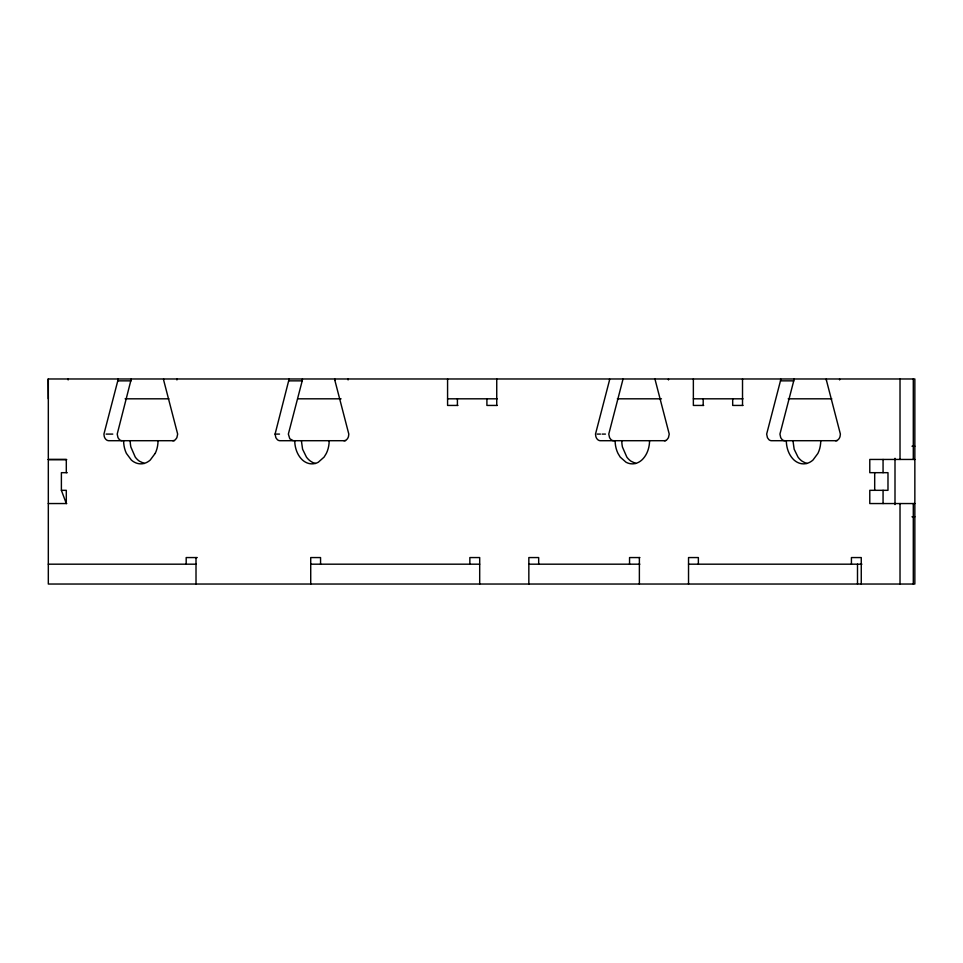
<?xml version="1.0" encoding="UTF-8"?>
<svg xmlns="http://www.w3.org/2000/svg" width="963" height="963" viewBox="0 0 963 963"><rect width="100%" height="100%" fill="white"/><g stroke="black" fill="none" stroke-linecap="round" stroke-linejoin="round"><path stroke-width="1.44" d="M883.071 490.323L883.059 503.553M131.257 378.977L117.209 434.096L118.004 437.708L119.436 439.634A6.657 4.947 90 0 0 122.12 440.705M289.129 378.977L275.081 434.096L275.875 437.708L277.308 439.634A6.657 4.947 90 0 0 279.992 440.705L345.561 440.705M649.568 440.705C649.495 447.831 647.088 455.162 641.779 460.085A23.16 17.214 -90 0 1 626.034 462.24L620.196 457.076L617.969 453.38A23.184 17.25 -89.9 0 1 615.128 440.705M784.845 440.705A6.657 4.947 -90 0 1 782.149 439.634L780.728 437.708L779.934 434.096L793.861 380.397A6.669 4.923 -90 0 0 793.945 378.977M837.136 440.705L771.568 440.705A6.657 4.947 -90 0 1 768.871 439.634L767.451 437.708L766.656 434.096L780.584 380.397A6.657 4.935 -90 0 0 780.68 378.977M117.98 378.977A6.597 4.887 90 0 1 117.775 380.867L103.932 434.096L104.269 436.528A6.621 4.911 89.8 0 0 106.159 439.622A6.669 4.947 90 0 0 108.843 440.705L174.411 440.705M302.406 378.977A6.597 4.899 90 0 1 302.201 380.854L288.358 434.096L289.803 438.767L293.27 440.705M155.199 453.38L150.204 460.085A23.184 17.226 89.9 0 1 131.377 460.085L126.394 453.38A23.184 17.19 90 0 1 123.625 440.705M117.775 380.854L131.052 380.854M288.924 380.854L302.201 380.854M780.499 380.854L793.777 380.854M48.319 398.814L48.15 378.977L914.85 378.977L914.85 584.035L48.319 584.035L48.319 378.977M125.106 398.814L168.91 398.814M297.832 398.814L341.071 398.814M447.578 398.814L497.233 398.814M617.331 398.814L661.461 398.814M693.36 398.814L743.015 398.814M788.191 398.814L831.827 398.814M457.906 405.435L447.578 405.435L447.578 378.977M497.233 405.435L486.905 405.435L486.905 398.814M703.688 405.435L693.36 405.435L693.36 378.977M743.015 405.435L732.687 405.435L732.687 398.814M106.135 434.096L112.779 434.096M275.081 434.096L279.511 434.096M597.156 434.096L600.479 434.096M602.14 434.096L605.462 434.096M665.71 440.705L600.418 440.705A6.669 4.947 90 0 1 597.722 439.634A6.621 4.911 89.9 0 1 595.856 436.516L595.495 434.096L609.338 380.854A6.597 4.899 90 0 0 609.555 378.977M912.009 446.218L914.85 446.218M48.282 459.447L66.303 459.447L66.303 472.677M914.85 459.447L869.782 459.447L869.782 472.677L887.982 472.677L887.982 490.323L869.782 490.323L869.782 503.553L914.85 503.553M48.319 459.616L66.748 459.616M67.29 472.677L61.391 472.677L61.391 490.323L66.303 503.553L66.303 490.323L61.391 490.323M48.282 503.553L66.748 503.541M912.009 516.782L914.85 516.782M197.246 557.565L186.184 557.565L186.184 564.186M639.877 557.565L629.549 557.565L629.549 564.186M48.282 564.186L196.139 564.186M310.724 564.186L479.694 564.186M528.843 564.186L639.877 564.186M688.533 564.186L861.921 564.186M635.869 463.48L631.102 461.265A22.631 16.804 89.9 0 1 626.829 457.088L622.459 447.073A23.076 17.178 -90 0 1 621.797 440.705M144.306 463.48L139.527 461.265A22.631 16.816 90 0 1 135.253 457.088L130.896 447.073A23.076 17.19 -90 0 1 130.21 440.705M826.459 380.397L840.386 434.096L840.037 436.528A6.621 4.923 89.8 0 1 838.171 439.646A6.669 4.959 89.7 0 1 835.475 440.705M334.883 380.397L348.811 434.096L348.474 436.528A6.621 4.935 89.8 0 1 346.596 439.646A6.657 4.959 89.7 0 1 343.899 440.705M348.1 379.928L348.04 378.977M786.314 440.705C786.386 447.831 788.793 455.162 794.102 460.085A23.184 17.226 -90 0 0 812.941 460.085L817.924 453.38A23.184 17.25 89.9 0 0 820.753 440.705M294.738 440.705C294.822 447.831 297.218 455.162 302.538 460.085A23.16 17.214 -90 0 0 318.284 462.24L324.11 457.076L326.349 453.38A23.184 17.25 89.9 0 0 329.177 440.705M792.958 440.705L794.162 449.227L797.99 457.076A22.546 16.804 -89.7 0 0 802.251 461.277L805.429 462.962A23.172 17.226 89.9 0 0 807.03 463.48M301.383 440.705L302.587 449.227L306.427 457.076A22.546 16.792 -89.7 0 0 310.688 461.277L312.253 462.228A23.148 17.214 90 0 0 315.455 463.48M883.071 472.677L883.059 459.447M913.297 378.977L913.297 459.447M913.297 503.553L913.297 584.035M900.02 378.977L900.02 459.447M900.02 503.553L900.02 584.035M895 458.304L895 504.6M874.693 472.677L874.693 490.323M861.259 584.035L861.259 557.565L851.424 557.565L851.424 564.186M857.503 564.186L857.503 584.035M742.521 378.977L742.521 405.435M703.195 398.814L703.195 405.435M698.368 564.186L698.368 557.565L688.533 557.565L688.533 584.035M639.372 557.565L639.372 584.035M538.678 564.186L538.678 557.565L528.843 557.565L528.843 584.035M496.739 378.977L496.739 405.435M479.694 584.035L479.694 557.565L469.86 557.565L469.86 564.186M457.413 398.814L457.413 405.435M320.559 564.186L320.559 557.565L310.724 557.565L310.724 584.035M196.007 557.565L196.019 584.035M68.156 378.977L68.156 379.928M158.028 440.705A23.184 17.25 89.9 0 1 155.212 453.404M172.75 440.705A6.657 4.947 -89.7 0 0 175.435 439.634L176.867 437.708L177.661 434.096L163.722 380.397A6.621 4.959 -89.9 0 1 163.59 378.977M176.927 379.928A6.621 4.971 -89.9 0 1 176.867 378.977M334.871 380.409A6.621 4.959 -89.9 0 1 334.751 378.977M622.796 378.977A6.669 4.935 -90 0 1 622.688 380.397L608.772 434.096L609.579 437.708L610.999 439.634A6.657 4.947 90 0 0 613.696 440.705M664.314 440.705A6.669 4.947 -90 0 0 667.01 439.634L668.43 437.708L669.237 434.096L655.297 380.397A6.621 4.971 -89.9 0 1 655.165 378.977M668.503 379.928A6.621 4.959 -89.9 0 1 668.442 378.977M826.447 380.409A6.621 4.959 -89.9 0 1 826.326 378.977M839.64 379.928A6.621 4.971 -89.9 0 1 839.592 378.977"/></g></svg>
